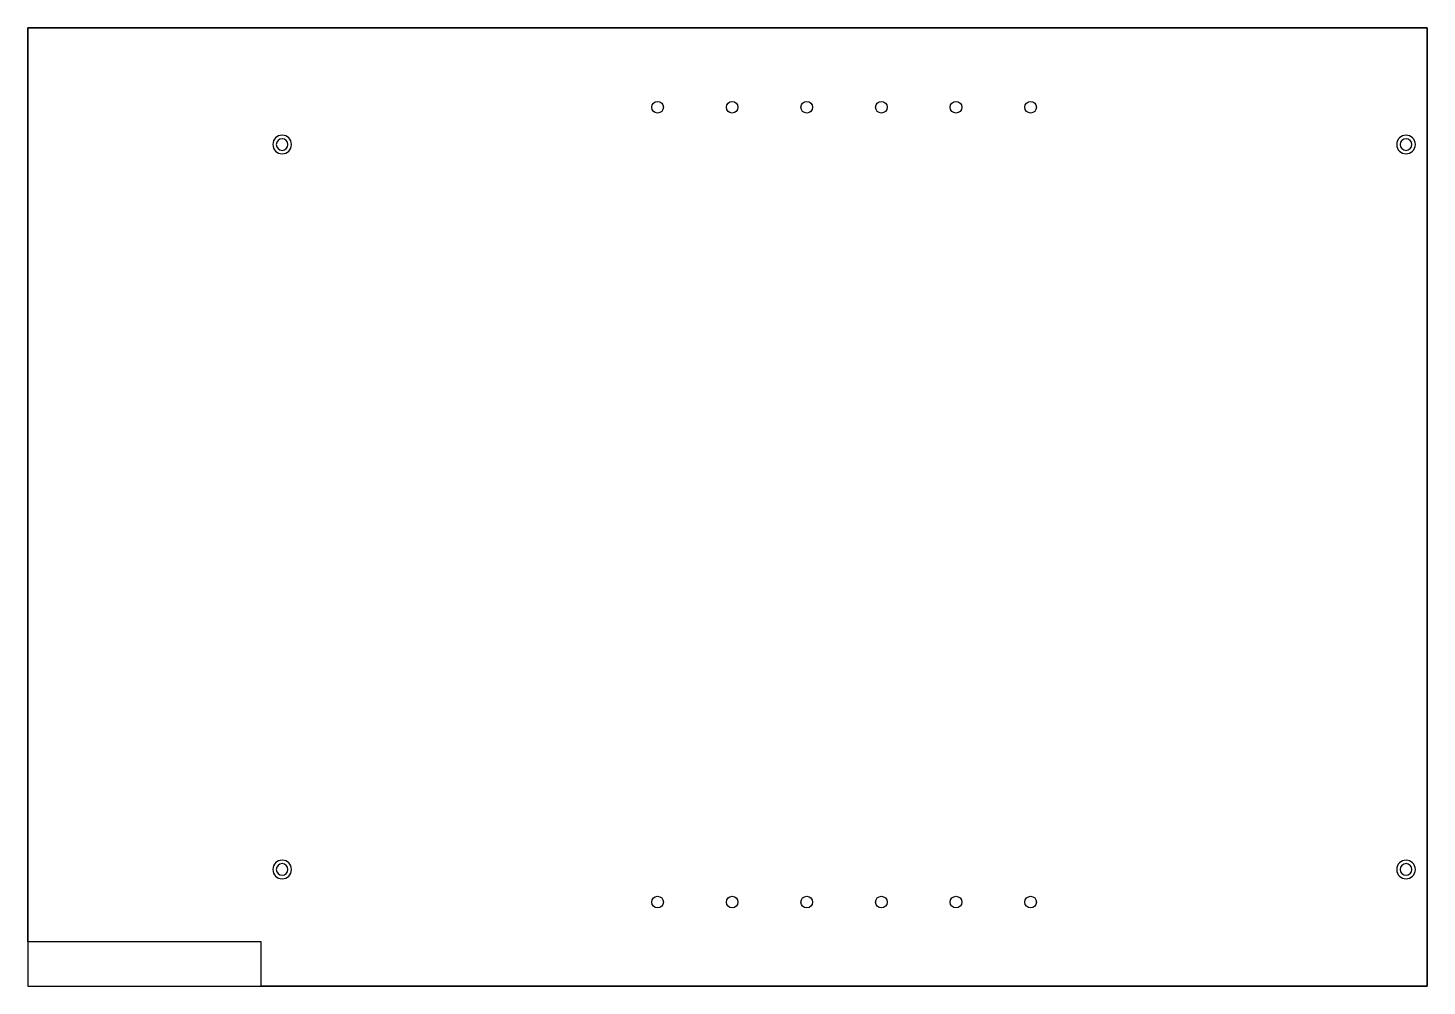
# Model space of a CAD drawing. Extents: x 0 to 600, y 0 to 411.
import ezdxf

# ---------------------------------------------------------------- set-up
doc = ezdxf.new("R2010")
doc.units = 0

msp = doc.modelspace()

# ---------------------------------------------------------------- linework, layer by layer
at = {"layer": 'CONTORNO'}
msp.add_lwpolyline([(600, 411), (600, 0), (100, 0), (100, 19), (0, 19), (0, 411)], close=True, dxfattribs=at)
at = {"layer": 'PANEL'}
msp.add_lwpolyline([(0, 0), (600, 0), (600, 411), (0, 411)], close=True, dxfattribs=at)
at = {"layer": 'VDRILL'}
for centre in [(270, 377, -7), (302, 377, -7), (334, 377, -7), (366, 377, -7), (398, 377, -7), (430, 377, -7), (270, 36, -7), (302, 36, -7), (334, 36, -7), (366, 36, -7), (398, 36, -7), (430, 36, -7)]:
    msp.add_circle(centre, 2.5, dxfattribs=at)
at = {"layer": 'VDRILL', "extrusion": (0, 0, -1)}
for centre, radius in [((-109, 361, 16), 4), ((-109, 361), 2.5), ((-591, 361, 16), 4), ((-591, 361), 2.5), ((-109, 50, 16), 4), ((-591, 50, 16), 4), ((-109, 50), 2.5), ((-591, 50), 2.5)]:
    msp.add_circle(centre, radius, dxfattribs=at)

doc.saveas('drawing.dxf')
